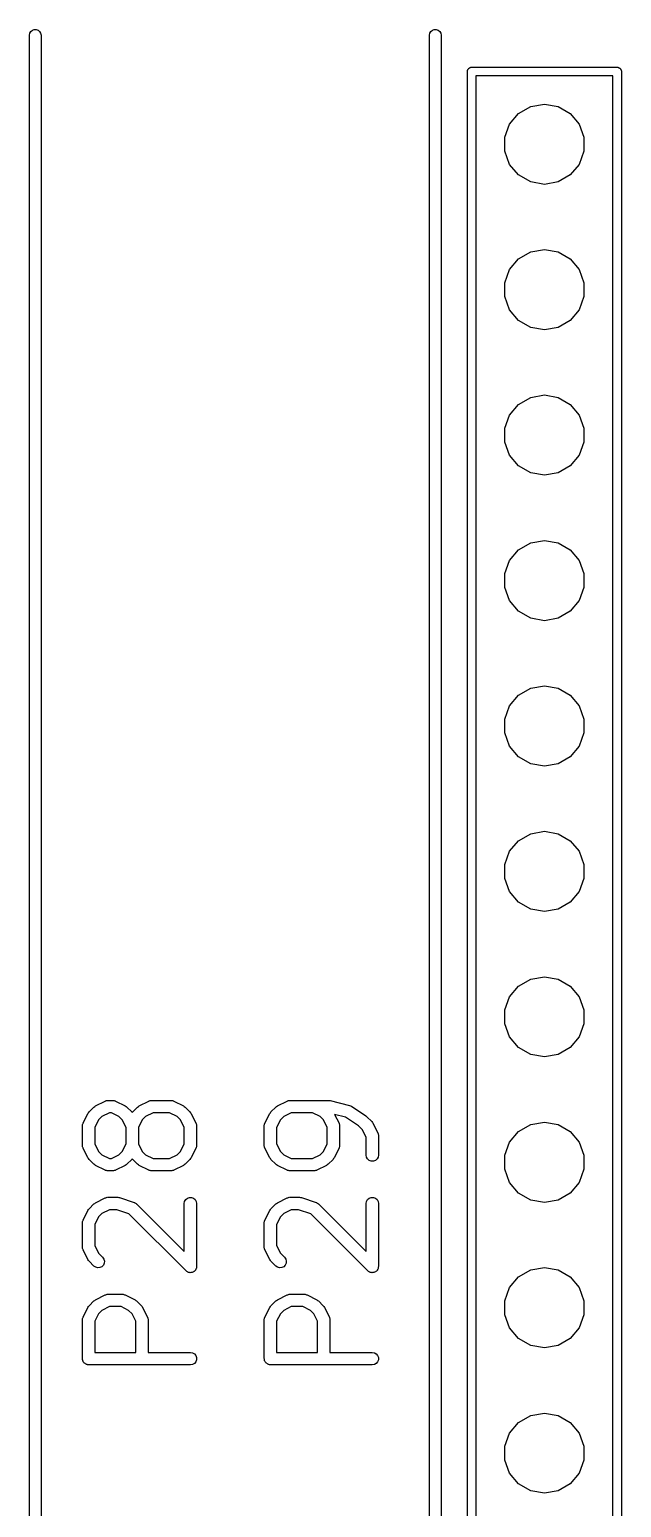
# Model space of a CAD drawing. Extents: x 25 to 346, y -457 to -16.
# Drawn here: x 259.3 to 269.63, y -345.75 to -319.94 of the extents above; entities that cross this region are included whole.
import ezdxf

# ---------------------------------------------------------------- set-up
doc = ezdxf.new("R2010")
doc.units = 0
doc.header["$MEASUREMENT"] = 0
doc.layers.add('BLACK', color=7, linetype='CONTINUOUS')

msp = doc.modelspace()

# ---------------------------------------------------------------- linework, layer by layer
at = {"layer": 'Black'}
for p, q in [((259.298, -320.04), (259.304, -320.006)), ((259.298, -384.71), (259.298, -320.04)), ((259.304, -320.006), (259.321, -319.976)), ((259.321, -319.976), (259.347, -319.953)), ((259.347, -319.953), (259.38, -319.942)), ((259.38, -319.942), (259.415, -319.942)), ((259.415, -319.942), (259.447, -319.953)), ((259.447, -319.953), (259.474, -319.976)), ((259.474, -319.976), (259.491, -320.006)), ((259.491, -320.006), (259.498, -320.04)), ((259.498, -320.04), (259.498, -384.81)), ((266.282, -320.04), (266.289, -320.006)), ((266.282, -373.599), (266.282, -320.04)), ((266.289, -320.006), (266.306, -319.976)), ((266.306, -319.976), (266.332, -319.953)), ((266.332, -319.953), (266.365, -319.942)), ((266.365, -319.942), (266.4, -319.942)), ((266.4, -319.942), (266.433, -319.953)), ((266.433, -319.953), (266.459, -319.976)), ((266.459, -319.976), (266.476, -320.006)), ((266.476, -320.006), (266.483, -320.04)), ((266.483, -320.04), (266.483, -373.336)), ((266.942, -320.675), (266.944, -320.669)), ((266.942, -384.175), (266.942, -320.675)), ((266.944, -320.662), (266.946, -320.656)), ((266.944, -320.669), (266.944, -320.662)), ((266.946, -320.656), (266.947, -320.649)), ((266.947, -320.649), (266.95, -320.644)), ((266.95, -320.644), (266.953, -320.637)), ((266.953, -320.637), (266.957, -320.632)), ((266.957, -320.632), (266.96, -320.627)), ((266.96, -320.627), (266.965, -320.623)), ((266.965, -320.623), (266.969, -320.618)), ((266.969, -320.618), (266.975, -320.614)), ((266.975, -320.614), (266.98, -320.61)), ((266.98, -320.61), (266.986, -320.608)), ((266.986, -320.608), (266.992, -320.605)), ((266.992, -320.605), (266.998, -320.603)), ((266.998, -320.603), (267.004, -320.601)), ((267.004, -320.601), (267.011, -320.601)), ((267.011, -320.601), (267.017, -320.6)), ((267.017, -320.6), (269.558, -320.6)), ((267.092, -320.75), (267.092, -384.1)), ((269.483, -320.75), (267.092, -320.75)), ((269.483, -384.1), (269.483, -320.75)), ((269.558, -320.6), (269.564, -320.601)), ((269.564, -320.601), (269.571, -320.601)), ((269.571, -320.601), (269.577, -320.603)), ((269.577, -320.603), (269.583, -320.605)), ((269.583, -320.605), (269.589, -320.608)), ((269.589, -320.608), (269.595, -320.61)), ((269.595, -320.61), (269.6, -320.614)), ((269.6, -320.614), (269.606, -320.618)), ((269.606, -320.618), (269.61, -320.623)), ((269.61, -320.623), (269.615, -320.627)), ((269.615, -320.627), (269.618, -320.632)), ((269.618, -320.632), (269.622, -320.637)), ((269.622, -320.637), (269.625, -320.644)), ((269.625, -320.644), (269.628, -320.649)), ((269.628, -320.649), (269.629, -320.656)), ((269.629, -320.656), (269.631, -320.662)), ((269.631, -320.662), (269.631, -320.669)), ((269.631, -320.669), (269.632, -320.675)), ((269.632, -320.675), (269.632, -379.02)), ((267.837, -321.408), (268.048, -321.286)), ((268.048, -321.286), (268.287, -321.244)), ((268.287, -321.244), (268.527, -321.286)), ((268.527, -321.286), (268.738, -321.408)), ((267.597, -321.823), (267.68, -321.594)), ((267.68, -321.594), (267.837, -321.408)), ((268.738, -321.408), (268.895, -321.594)), ((268.895, -321.594), (268.978, -321.823)), ((267.597, -322.067), (267.597, -321.823)), ((268.978, -321.823), (268.978, -322.067)), ((267.68, -322.296), (267.597, -322.067)), ((268.978, -322.067), (268.895, -322.296)), ((267.837, -322.482), (267.68, -322.296)), ((268.895, -322.296), (268.738, -322.482)), ((268.048, -322.604), (267.837, -322.482)), ((268.287, -322.646), (268.048, -322.604)), ((268.527, -322.604), (268.287, -322.646)), ((268.738, -322.482), (268.527, -322.604)), ((267.837, -323.948), (268.048, -323.826)), ((268.048, -323.826), (268.287, -323.784)), ((268.287, -323.784), (268.527, -323.826)), ((268.527, -323.826), (268.738, -323.948)), ((267.597, -324.363), (267.68, -324.134)), ((267.68, -324.134), (267.837, -323.948)), ((268.738, -323.948), (268.895, -324.134)), ((268.895, -324.134), (268.978, -324.363)), ((267.597, -324.607), (267.597, -324.363)), ((268.978, -324.363), (268.978, -324.607)), ((267.68, -324.836), (267.597, -324.607)), ((268.978, -324.607), (268.895, -324.836)), ((267.837, -325.022), (267.68, -324.836)), ((268.895, -324.836), (268.738, -325.022)), ((268.048, -325.144), (267.837, -325.022)), ((268.287, -325.186), (268.048, -325.144)), ((268.527, -325.144), (268.287, -325.186)), ((268.738, -325.022), (268.527, -325.144)), ((267.68, -326.674), (267.837, -326.488)), ((267.837, -326.488), (268.048, -326.366)), ((268.048, -326.366), (268.287, -326.324)), ((268.287, -326.324), (268.527, -326.366)), ((268.527, -326.366), (268.738, -326.488)), ((268.738, -326.488), (268.895, -326.674)), ((267.597, -326.903), (267.68, -326.674)), ((268.895, -326.674), (268.978, -326.903)), ((267.597, -327.147), (267.597, -326.903)), ((268.978, -326.903), (268.978, -327.147)), ((267.68, -327.376), (267.597, -327.147)), ((268.978, -327.147), (268.895, -327.376)), ((267.837, -327.562), (267.68, -327.376)), ((268.895, -327.376), (268.738, -327.562)), ((268.048, -327.684), (267.837, -327.562)), ((268.287, -327.726), (268.048, -327.684)), ((268.527, -327.684), (268.287, -327.726)), ((268.738, -327.562), (268.527, -327.684)), ((267.68, -329.214), (267.837, -329.028)), ((267.837, -329.028), (268.048, -328.906)), ((268.048, -328.906), (268.287, -328.864)), ((268.287, -328.864), (268.527, -328.906)), ((268.527, -328.906), (268.738, -329.028)), ((268.738, -329.028), (268.895, -329.214)), ((267.597, -329.443), (267.68, -329.214)), ((268.895, -329.214), (268.978, -329.443)), ((267.597, -329.687), (267.597, -329.443)), ((268.978, -329.443), (268.978, -329.687)), ((267.68, -329.916), (267.597, -329.687)), ((268.978, -329.687), (268.895, -329.916)), ((267.837, -330.102), (267.68, -329.916)), ((268.048, -330.224), (267.837, -330.102)), ((268.738, -330.102), (268.527, -330.224)), ((268.895, -329.916), (268.738, -330.102)), ((268.287, -330.266), (268.048, -330.224)), ((268.527, -330.224), (268.287, -330.266)), ((268.048, -331.446), (268.287, -331.404)), ((268.287, -331.404), (268.527, -331.446)), ((267.68, -331.754), (267.837, -331.568)), ((267.837, -331.568), (268.048, -331.446)), ((268.527, -331.446), (268.738, -331.568)), ((268.738, -331.568), (268.895, -331.754)), ((267.597, -331.983), (267.68, -331.754)), ((268.895, -331.754), (268.978, -331.983)), ((267.597, -332.227), (267.597, -331.983)), ((268.978, -331.983), (268.978, -332.227)), ((267.68, -332.456), (267.597, -332.227)), ((268.978, -332.227), (268.895, -332.456)), ((267.837, -332.642), (267.68, -332.456)), ((268.048, -332.764), (267.837, -332.642)), ((268.738, -332.642), (268.527, -332.764)), ((268.895, -332.456), (268.738, -332.642)), ((268.287, -332.806), (268.048, -332.764)), ((268.527, -332.764), (268.287, -332.806)), ((267.837, -334.108), (268.048, -333.986)), ((268.048, -333.986), (268.287, -333.944)), ((268.287, -333.944), (268.527, -333.986)), ((268.527, -333.986), (268.738, -334.108)), ((267.68, -334.294), (267.837, -334.108)), ((268.738, -334.108), (268.895, -334.294)), ((267.597, -334.523), (267.68, -334.294)), ((268.895, -334.294), (268.978, -334.523)), ((267.597, -334.767), (267.597, -334.523)), ((267.68, -334.996), (267.597, -334.767)), ((268.978, -334.767), (268.895, -334.996)), ((268.978, -334.523), (268.978, -334.767)), ((267.837, -335.182), (267.68, -334.996)), ((268.895, -334.996), (268.738, -335.182)), ((268.048, -335.304), (267.837, -335.182)), ((268.738, -335.182), (268.527, -335.304)), ((268.287, -335.346), (268.048, -335.304)), ((268.527, -335.304), (268.287, -335.346)), ((267.837, -336.648), (268.048, -336.526)), ((268.048, -336.526), (268.287, -336.484)), ((268.287, -336.484), (268.527, -336.526)), ((268.527, -336.526), (268.738, -336.648)), ((267.68, -336.834), (267.837, -336.648)), ((268.738, -336.648), (268.895, -336.834)), ((267.597, -337.063), (267.68, -336.834)), ((267.597, -337.307), (267.597, -337.063)), ((268.895, -336.834), (268.978, -337.063)), ((268.978, -337.063), (268.978, -337.307)), ((267.68, -337.536), (267.597, -337.307)), ((268.978, -337.307), (268.895, -337.536)), ((267.837, -337.722), (267.68, -337.536)), ((268.895, -337.536), (268.738, -337.722)), ((268.048, -337.844), (267.837, -337.722)), ((268.287, -337.886), (268.048, -337.844)), ((268.527, -337.844), (268.287, -337.886)), ((268.738, -337.722), (268.527, -337.844)), ((260.232, -339.042), (260.317, -338.872)), ((260.317, -338.872), (260.327, -338.859)), ((260.327, -338.859), (260.337, -338.844)), ((260.337, -338.844), (260.422, -338.76)), ((260.422, -338.76), (260.436, -338.75)), ((260.436, -338.75), (260.45, -338.739)), ((260.45, -338.739), (260.619, -338.655)), ((260.693, -338.859), (260.562, -338.925)), ((260.619, -338.655), (260.625, -338.653)), ((260.625, -338.653), (260.631, -338.65)), ((260.631, -338.65), (260.643, -338.648)), ((260.643, -338.648), (260.655, -338.644)), ((260.655, -338.644), (260.661, -338.644)), ((260.661, -338.644), (260.667, -338.643)), ((260.667, -338.643), (260.752, -338.643)), ((260.727, -338.859), (260.693, -338.859)), ((260.858, -338.925), (260.727, -338.859)), ((260.752, -338.643), (260.758, -338.644)), ((260.758, -338.644), (260.765, -338.644)), ((260.765, -338.644), (260.777, -338.648)), ((260.777, -338.648), (260.789, -338.65)), ((260.789, -338.65), (260.794, -338.653)), ((260.794, -338.653), (260.8, -338.655)), ((260.8, -338.655), (260.97, -338.739)), ((260.97, -338.739), (260.984, -338.75)), ((260.984, -338.75), (260.998, -338.76)), ((260.998, -338.76), (261.082, -338.844)), ((261.082, -338.844), (261.091, -338.856)), ((261.091, -338.856), (261.099, -338.844)), ((261.099, -338.844), (261.184, -338.76)), ((261.184, -338.76), (261.198, -338.75)), ((261.198, -338.75), (261.212, -338.739)), ((261.212, -338.739), (261.381, -338.655)), ((261.455, -338.859), (261.324, -338.925)), ((261.381, -338.655), (261.387, -338.653)), ((261.387, -338.653), (261.393, -338.65)), ((261.393, -338.65), (261.405, -338.648)), ((261.405, -338.648), (261.417, -338.644)), ((261.417, -338.644), (261.423, -338.644)), ((261.423, -338.644), (261.429, -338.643)), ((261.429, -338.643), (261.768, -338.643)), ((261.743, -338.859), (261.455, -338.859)), ((261.874, -338.925), (261.743, -338.859)), ((261.768, -338.643), (261.774, -338.644)), ((261.774, -338.644), (261.781, -338.644)), ((261.781, -338.644), (261.793, -338.648)), ((261.793, -338.648), (261.805, -338.65)), ((261.805, -338.65), (261.81, -338.653)), ((261.81, -338.653), (261.816, -338.655)), ((261.816, -338.655), (261.986, -338.739)), ((261.986, -338.739), (262, -338.75)), ((262, -338.75), (262.014, -338.76)), ((262.014, -338.76), (262.098, -338.844)), ((262.098, -338.844), (262.108, -338.859)), ((262.108, -338.859), (262.119, -338.872)), ((262.119, -338.872), (262.203, -339.042)), ((263.407, -339.042), (263.492, -338.872)), ((263.492, -338.872), (263.502, -338.859)), ((263.502, -338.859), (263.512, -338.844)), ((263.512, -338.844), (263.597, -338.76)), ((263.597, -338.76), (263.611, -338.75)), ((263.611, -338.75), (263.625, -338.739)), ((263.625, -338.739), (263.794, -338.655)), ((263.868, -338.859), (263.737, -338.925)), ((263.794, -338.655), (263.8, -338.653)), ((263.8, -338.653), (263.806, -338.65)), ((263.806, -338.65), (263.818, -338.648)), ((263.818, -338.648), (263.83, -338.644)), ((263.83, -338.644), (263.836, -338.644)), ((263.836, -338.644), (263.842, -338.643)), ((263.842, -338.643), (264.52, -338.643)), ((264.24, -338.859), (263.868, -338.859)), ((264.371, -338.925), (264.24, -338.859)), ((264.52, -338.643), (264.533, -338.646)), ((264.533, -338.646), (264.546, -338.647)), ((264.546, -338.647), (264.885, -338.731)), ((264.814, -338.936), (264.625, -338.889)), ((264.625, -338.889), (264.701, -339.042)), ((264.885, -338.731), (264.902, -338.739)), ((264.902, -338.739), (264.918, -338.746)), ((264.918, -338.746), (265.172, -338.916)), ((260.221, -339.09), (260.222, -339.084)), ((260.221, -339.429), (260.221, -339.09)), ((260.222, -339.078), (260.225, -339.066)), ((260.222, -339.084), (260.222, -339.078)), ((260.225, -339.066), (260.227, -339.053)), ((260.227, -339.053), (260.231, -339.048)), ((260.231, -339.048), (260.232, -339.042)), ((260.502, -338.985), (260.437, -339.115)), ((260.437, -339.115), (260.437, -339.403)), ((260.562, -338.925), (260.502, -338.985)), ((260.917, -338.985), (260.858, -338.925)), ((260.983, -339.115), (260.917, -338.985)), ((260.983, -339.403), (260.983, -339.115)), ((261.264, -338.985), (261.199, -339.115)), ((261.199, -339.115), (261.199, -339.403)), ((261.324, -338.925), (261.264, -338.985)), ((261.933, -338.985), (261.874, -338.925)), ((261.999, -339.115), (261.933, -338.985)), ((261.999, -339.403), (261.999, -339.115)), ((262.203, -339.042), (262.205, -339.048)), ((262.205, -339.048), (262.208, -339.053)), ((262.208, -339.053), (262.21, -339.066)), ((262.21, -339.066), (262.214, -339.078)), ((262.214, -339.078), (262.214, -339.084)), ((262.214, -339.084), (262.215, -339.09)), ((262.215, -339.09), (262.215, -339.429)), ((263.396, -339.09), (263.397, -339.084)), ((263.396, -339.429), (263.396, -339.09)), ((263.397, -339.078), (263.4, -339.066)), ((263.397, -339.084), (263.397, -339.078)), ((263.4, -339.066), (263.402, -339.053)), ((263.402, -339.053), (263.406, -339.048)), ((263.406, -339.048), (263.407, -339.042)), ((263.677, -338.985), (263.612, -339.115)), ((263.612, -339.115), (263.612, -339.403)), ((263.737, -338.925), (263.677, -338.985)), ((264.431, -338.985), (264.371, -338.925)), ((264.497, -339.115), (264.431, -338.985)), ((264.497, -339.403), (264.497, -339.115)), ((264.701, -339.042), (264.703, -339.048)), ((264.703, -339.048), (264.706, -339.053)), ((264.706, -339.053), (264.708, -339.066)), ((264.708, -339.066), (264.712, -339.078)), ((264.712, -339.078), (264.711, -339.084)), ((264.711, -339.084), (264.712, -339.09)), ((264.712, -339.09), (264.712, -339.429)), ((265.044, -339.089), (264.814, -338.936)), ((265.108, -339.154), (265.044, -339.089)), ((265.174, -339.285), (265.108, -339.154)), ((265.172, -338.916), (265.18, -338.923)), ((265.18, -338.923), (265.189, -338.929)), ((265.189, -338.929), (265.273, -339.014)), ((265.273, -339.014), (265.283, -339.028)), ((265.283, -339.028), (265.294, -339.042)), ((265.294, -339.042), (265.378, -339.211)), ((267.837, -339.188), (268.048, -339.066)), ((268.048, -339.066), (268.287, -339.024)), ((268.287, -339.024), (268.527, -339.066)), ((268.527, -339.066), (268.738, -339.188)), ((260.437, -339.403), (260.502, -339.534)), ((260.917, -339.534), (260.983, -339.403)), ((261.199, -339.403), (261.264, -339.534)), ((261.933, -339.534), (261.999, -339.403)), ((263.612, -339.403), (263.677, -339.534)), ((264.431, -339.534), (264.497, -339.403)), ((265.174, -339.598), (265.174, -339.285)), ((265.378, -339.211), (265.38, -339.217)), ((265.38, -339.217), (265.383, -339.222)), ((265.383, -339.222), (265.385, -339.235)), ((265.385, -339.235), (265.389, -339.247)), ((265.389, -339.247), (265.389, -339.253)), ((265.389, -339.253), (265.39, -339.259)), ((265.39, -339.259), (265.39, -339.598)), ((267.597, -339.603), (267.68, -339.374)), ((267.68, -339.374), (267.837, -339.188)), ((268.738, -339.188), (268.895, -339.374)), ((268.895, -339.374), (268.978, -339.603)), ((260.222, -339.435), (260.221, -339.429)), ((260.222, -339.441), (260.222, -339.435)), ((260.225, -339.453), (260.222, -339.441)), ((260.227, -339.466), (260.225, -339.453)), ((260.231, -339.471), (260.227, -339.466)), ((260.232, -339.477), (260.231, -339.471)), ((260.317, -339.646), (260.232, -339.477)), ((260.327, -339.66), (260.317, -339.646)), ((260.337, -339.674), (260.327, -339.66)), ((260.502, -339.534), (260.562, -339.594)), ((260.562, -339.594), (260.693, -339.659)), ((260.693, -339.659), (260.727, -339.659)), ((260.727, -339.659), (260.858, -339.594)), ((260.858, -339.594), (260.917, -339.534)), ((261.091, -339.662), (261.082, -339.674)), ((261.099, -339.674), (261.091, -339.662)), ((261.264, -339.534), (261.324, -339.594)), ((261.324, -339.594), (261.455, -339.659)), ((261.455, -339.659), (261.743, -339.659)), ((261.743, -339.659), (261.874, -339.594)), ((261.874, -339.594), (261.933, -339.534)), ((262.108, -339.66), (262.098, -339.674)), ((262.119, -339.646), (262.108, -339.66)), ((262.203, -339.477), (262.119, -339.646)), ((262.205, -339.471), (262.203, -339.477)), ((262.208, -339.466), (262.205, -339.471)), ((262.21, -339.453), (262.208, -339.466)), ((262.214, -339.441), (262.21, -339.453)), ((262.215, -339.429), (262.214, -339.435)), ((262.214, -339.435), (262.214, -339.441)), ((263.397, -339.435), (263.396, -339.429)), ((263.397, -339.441), (263.397, -339.435)), ((263.4, -339.453), (263.397, -339.441)), ((263.402, -339.466), (263.4, -339.453)), ((263.406, -339.471), (263.402, -339.466)), ((263.407, -339.477), (263.406, -339.471)), ((263.492, -339.646), (263.407, -339.477)), ((263.502, -339.66), (263.492, -339.646)), ((263.512, -339.674), (263.502, -339.66)), ((263.677, -339.534), (263.737, -339.594)), ((263.737, -339.594), (263.868, -339.659)), ((263.868, -339.659), (264.24, -339.659)), ((264.24, -339.659), (264.371, -339.594)), ((264.371, -339.594), (264.431, -339.534)), ((264.606, -339.66), (264.596, -339.674)), ((264.616, -339.646), (264.606, -339.66)), ((264.701, -339.477), (264.616, -339.646)), ((264.703, -339.471), (264.701, -339.477)), ((264.706, -339.466), (264.703, -339.471)), ((264.708, -339.453), (264.706, -339.466)), ((264.712, -339.441), (264.708, -339.453)), ((264.712, -339.429), (264.711, -339.435)), ((264.711, -339.435), (264.712, -339.441)), ((265.18, -339.635), (265.174, -339.598)), ((265.199, -339.667), (265.18, -339.635)), ((265.228, -339.691), (265.199, -339.667)), ((265.365, -339.667), (265.336, -339.691)), ((265.383, -339.635), (265.365, -339.667)), ((265.39, -339.598), (265.383, -339.635)), ((267.597, -339.847), (267.597, -339.603)), ((268.978, -339.603), (268.978, -339.847)), ((260.422, -339.759), (260.337, -339.674)), ((260.436, -339.769), (260.422, -339.759)), ((260.45, -339.779), (260.436, -339.769)), ((260.619, -339.864), (260.45, -339.779)), ((260.625, -339.866), (260.619, -339.864)), ((260.631, -339.869), (260.625, -339.866)), ((260.643, -339.871), (260.631, -339.869)), ((260.655, -339.875), (260.643, -339.871)), ((260.661, -339.874), (260.655, -339.875)), ((260.667, -339.875), (260.661, -339.874)), ((260.752, -339.875), (260.667, -339.875)), ((260.758, -339.874), (260.752, -339.875)), ((260.765, -339.875), (260.758, -339.874)), ((260.777, -339.871), (260.765, -339.875)), ((260.789, -339.869), (260.777, -339.871)), ((260.794, -339.866), (260.789, -339.869)), ((260.8, -339.864), (260.794, -339.866)), ((260.97, -339.779), (260.8, -339.864)), ((260.984, -339.769), (260.97, -339.779)), ((260.998, -339.759), (260.984, -339.769)), ((261.082, -339.674), (260.998, -339.759)), ((261.184, -339.759), (261.099, -339.674)), ((261.198, -339.769), (261.184, -339.759)), ((261.212, -339.779), (261.198, -339.769)), ((261.381, -339.864), (261.212, -339.779)), ((261.387, -339.866), (261.381, -339.864)), ((261.393, -339.869), (261.387, -339.866)), ((261.405, -339.871), (261.393, -339.869)), ((261.417, -339.875), (261.405, -339.871)), ((261.423, -339.874), (261.417, -339.875)), ((261.429, -339.875), (261.423, -339.874)), ((261.768, -339.875), (261.429, -339.875)), ((261.774, -339.874), (261.768, -339.875)), ((261.781, -339.875), (261.774, -339.874)), ((261.793, -339.871), (261.781, -339.875)), ((261.805, -339.869), (261.793, -339.871)), ((261.81, -339.866), (261.805, -339.869)), ((261.816, -339.864), (261.81, -339.866)), ((261.986, -339.779), (261.816, -339.864)), ((262, -339.769), (261.986, -339.779)), ((262.014, -339.759), (262, -339.769)), ((262.098, -339.674), (262.014, -339.759)), ((263.597, -339.759), (263.512, -339.674)), ((263.611, -339.769), (263.597, -339.759)), ((263.625, -339.779), (263.611, -339.769)), ((263.794, -339.864), (263.625, -339.779)), ((263.8, -339.866), (263.794, -339.864)), ((263.806, -339.869), (263.8, -339.866)), ((263.818, -339.871), (263.806, -339.869)), ((263.83, -339.875), (263.818, -339.871)), ((263.836, -339.874), (263.83, -339.875)), ((263.842, -339.875), (263.836, -339.874)), ((264.266, -339.875), (263.842, -339.875)), ((264.272, -339.874), (264.266, -339.875)), ((264.278, -339.875), (264.272, -339.874)), ((264.29, -339.871), (264.278, -339.875)), ((264.303, -339.869), (264.29, -339.871)), ((264.308, -339.866), (264.303, -339.869)), ((264.314, -339.864), (264.308, -339.866)), ((264.483, -339.779), (264.314, -339.864)), ((264.497, -339.769), (264.483, -339.779)), ((264.512, -339.759), (264.497, -339.769)), ((264.596, -339.674), (264.512, -339.759)), ((265.263, -339.704), (265.228, -339.691)), ((265.301, -339.704), (265.263, -339.704)), ((265.336, -339.691), (265.301, -339.704)), ((267.68, -340.076), (267.597, -339.847)), ((268.978, -339.847), (268.895, -340.076)), ((267.837, -340.262), (267.68, -340.076)), ((268.895, -340.076), (268.738, -340.262)), ((260.422, -340.453), (260.436, -340.443)), ((260.436, -340.443), (260.45, -340.433)), ((260.45, -340.433), (260.619, -340.348)), ((260.619, -340.348), (260.625, -340.346)), ((260.625, -340.346), (260.631, -340.343)), ((260.631, -340.343), (260.643, -340.341)), ((260.643, -340.341), (260.655, -340.337)), ((260.655, -340.337), (260.661, -340.338)), ((260.661, -340.338), (260.667, -340.337)), ((260.667, -340.337), (260.837, -340.337)), ((260.837, -340.337), (260.854, -340.34)), ((260.854, -340.34), (260.871, -340.342)), ((260.871, -340.342), (261.125, -340.427)), ((261.125, -340.427), (261.13, -340.43)), ((261.13, -340.43), (261.136, -340.431)), ((261.136, -340.431), (261.147, -340.439)), ((261.147, -340.439), (261.158, -340.445)), ((261.158, -340.445), (261.162, -340.449)), ((261.999, -340.445), (262.005, -340.408)), ((261.999, -341.285), (261.999, -340.445)), ((262.005, -340.408), (262.024, -340.375)), ((262.024, -340.375), (262.053, -340.351)), ((262.053, -340.351), (262.088, -340.338)), ((262.088, -340.338), (262.126, -340.338)), ((262.126, -340.338), (262.161, -340.351)), ((262.161, -340.351), (262.19, -340.375)), ((262.19, -340.375), (262.208, -340.408)), ((262.208, -340.408), (262.215, -340.445)), ((262.215, -340.445), (262.215, -341.545)), ((263.597, -340.453), (263.611, -340.443)), ((263.611, -340.443), (263.625, -340.433)), ((263.625, -340.433), (263.794, -340.348)), ((263.794, -340.348), (263.8, -340.346)), ((263.8, -340.346), (263.806, -340.343)), ((263.806, -340.343), (263.818, -340.341)), ((263.818, -340.341), (263.83, -340.337)), ((263.83, -340.337), (263.836, -340.338)), ((263.836, -340.338), (263.842, -340.337)), ((263.842, -340.337), (264.012, -340.337)), ((264.012, -340.337), (264.029, -340.34)), ((264.029, -340.34), (264.046, -340.342)), ((264.046, -340.342), (264.3, -340.427)), ((264.3, -340.427), (264.305, -340.43)), ((264.305, -340.43), (264.311, -340.431)), ((264.311, -340.431), (264.322, -340.439)), ((264.322, -340.439), (264.333, -340.445)), ((264.333, -340.445), (264.337, -340.449)), ((265.174, -340.445), (265.18, -340.408)), ((265.174, -341.285), (265.174, -340.445)), ((265.18, -340.408), (265.199, -340.375)), ((265.199, -340.375), (265.228, -340.351)), ((265.228, -340.351), (265.263, -340.338)), ((265.263, -340.338), (265.301, -340.338)), ((265.301, -340.338), (265.336, -340.351)), ((265.336, -340.351), (265.365, -340.375)), ((265.365, -340.375), (265.383, -340.408)), ((265.383, -340.408), (265.39, -340.445)), ((265.39, -340.445), (265.39, -341.545)), ((268.048, -340.384), (267.837, -340.262)), ((268.287, -340.426), (268.048, -340.384)), ((268.527, -340.384), (268.287, -340.426)), ((268.738, -340.262), (268.527, -340.384)), ((260.232, -340.735), (260.317, -340.566)), ((260.317, -340.566), (260.327, -340.552)), ((260.327, -340.552), (260.337, -340.538)), ((260.337, -340.538), (260.422, -340.453)), ((260.502, -340.678), (260.437, -340.809)), ((260.562, -340.618), (260.502, -340.678)), ((260.693, -340.553), (260.562, -340.618)), ((260.819, -340.553), (260.693, -340.553)), ((261.033, -340.624), (260.819, -340.553)), ((262.031, -341.622), (261.033, -340.624)), ((261.162, -340.449), (261.167, -340.453)), ((261.167, -340.453), (261.999, -341.285)), ((263.407, -340.735), (263.492, -340.566)), ((263.492, -340.566), (263.502, -340.552)), ((263.502, -340.552), (263.512, -340.538)), ((263.512, -340.538), (263.597, -340.453)), ((263.677, -340.678), (263.612, -340.809)), ((263.737, -340.618), (263.677, -340.678)), ((263.868, -340.553), (263.737, -340.618)), ((263.994, -340.553), (263.868, -340.553)), ((264.208, -340.624), (263.994, -340.553)), ((265.206, -341.622), (264.208, -340.624)), ((264.337, -340.449), (264.342, -340.453)), ((264.342, -340.453), (265.174, -341.285)), ((260.221, -340.783), (260.222, -340.777)), ((260.221, -341.207), (260.221, -340.783)), ((260.222, -340.771), (260.225, -340.759)), ((260.222, -340.777), (260.222, -340.771)), ((260.225, -340.759), (260.227, -340.746)), ((260.227, -340.746), (260.231, -340.741)), ((260.231, -340.741), (260.232, -340.735)), ((260.437, -340.809), (260.437, -341.181)), ((263.396, -340.783), (263.397, -340.777)), ((263.396, -341.207), (263.396, -340.783)), ((263.397, -340.771), (263.4, -340.759)), ((263.397, -340.777), (263.397, -340.771)), ((263.4, -340.759), (263.402, -340.746)), ((263.402, -340.746), (263.406, -340.741)), ((263.406, -340.741), (263.407, -340.735)), ((263.612, -340.809), (263.612, -341.181)), ((260.222, -341.213), (260.221, -341.207)), ((260.222, -341.219), (260.222, -341.213)), ((260.225, -341.231), (260.222, -341.219)), ((260.437, -341.181), (260.502, -341.312)), ((263.397, -341.213), (263.396, -341.207)), ((263.397, -341.219), (263.397, -341.213)), ((263.4, -341.231), (263.397, -341.219)), ((263.612, -341.181), (263.677, -341.312)), ((260.227, -341.244), (260.225, -341.231)), ((260.231, -341.249), (260.227, -341.244)), ((260.232, -341.255), (260.231, -341.249)), ((260.317, -341.424), (260.232, -341.255)), ((260.327, -341.438), (260.317, -341.424)), ((260.337, -341.452), (260.327, -341.438)), ((260.422, -341.537), (260.337, -341.452)), ((260.502, -341.312), (260.574, -341.384)), ((260.574, -341.384), (260.596, -341.415)), ((260.596, -341.415), (260.606, -341.451)), ((260.606, -341.451), (260.602, -341.489)), ((263.402, -341.244), (263.4, -341.231)), ((263.406, -341.249), (263.402, -341.244)), ((263.407, -341.255), (263.406, -341.249)), ((263.492, -341.424), (263.407, -341.255)), ((263.502, -341.438), (263.492, -341.424)), ((263.512, -341.452), (263.502, -341.438)), ((263.597, -341.537), (263.512, -341.452)), ((263.677, -341.312), (263.749, -341.384)), ((263.749, -341.384), (263.771, -341.415)), ((263.771, -341.415), (263.781, -341.451)), ((263.781, -341.451), (263.777, -341.489)), ((260.453, -341.559), (260.422, -341.537)), ((260.489, -341.568), (260.453, -341.559)), ((260.526, -341.565), (260.489, -341.568)), ((260.56, -341.549), (260.526, -341.565)), ((260.587, -341.523), (260.56, -341.549)), ((260.602, -341.489), (260.587, -341.523)), ((262.042, -341.63), (262.031, -341.622)), ((262.053, -341.639), (262.042, -341.63)), ((262.057, -341.64), (262.053, -341.639)), ((262.061, -341.643), (262.057, -341.64)), ((262.075, -341.647), (262.061, -341.643)), ((262.088, -341.652), (262.075, -341.647)), ((262.093, -341.652), (262.088, -341.652)), ((262.097, -341.653), (262.093, -341.652)), ((262.111, -341.652), (262.097, -341.653)), ((262.126, -341.652), (262.111, -341.652)), ((262.13, -341.65), (262.126, -341.652)), ((262.135, -341.65), (262.13, -341.65)), ((262.148, -341.644), (262.135, -341.65)), ((262.161, -341.639), (262.148, -341.644)), ((262.164, -341.636), (262.161, -341.639)), ((262.169, -341.634), (262.164, -341.636)), ((262.179, -341.624), (262.169, -341.634)), ((262.19, -341.615), (262.179, -341.624)), ((262.192, -341.611), (262.19, -341.615)), ((262.195, -341.607), (262.192, -341.611)), ((262.201, -341.594), (262.195, -341.607)), ((262.208, -341.582), (262.201, -341.594)), ((262.209, -341.578), (262.208, -341.582)), ((262.211, -341.573), (262.209, -341.578)), ((262.212, -341.559), (262.211, -341.573)), ((262.215, -341.545), (262.212, -341.559)), ((263.628, -341.559), (263.597, -341.537)), ((263.664, -341.568), (263.628, -341.559)), ((263.701, -341.565), (263.664, -341.568)), ((263.735, -341.549), (263.701, -341.565)), ((263.762, -341.523), (263.735, -341.549)), ((263.777, -341.489), (263.762, -341.523)), ((265.217, -341.63), (265.206, -341.622)), ((265.228, -341.639), (265.217, -341.63)), ((265.232, -341.64), (265.228, -341.639)), ((265.236, -341.643), (265.232, -341.64)), ((265.25, -341.647), (265.236, -341.643)), ((265.263, -341.652), (265.25, -341.647)), ((265.268, -341.652), (265.263, -341.652)), ((265.272, -341.653), (265.268, -341.652)), ((265.286, -341.652), (265.272, -341.653)), ((265.301, -341.652), (265.286, -341.652)), ((265.305, -341.65), (265.301, -341.652)), ((265.31, -341.65), (265.305, -341.65)), ((265.323, -341.644), (265.31, -341.65)), ((265.336, -341.639), (265.323, -341.644)), ((265.339, -341.636), (265.336, -341.639)), ((265.344, -341.634), (265.339, -341.636)), ((265.354, -341.624), (265.344, -341.634)), ((265.365, -341.615), (265.354, -341.624)), ((265.367, -341.611), (265.365, -341.615)), ((265.37, -341.607), (265.367, -341.611)), ((265.376, -341.594), (265.37, -341.607)), ((265.383, -341.582), (265.376, -341.594)), ((265.384, -341.578), (265.383, -341.582)), ((265.386, -341.573), (265.384, -341.578)), ((265.387, -341.559), (265.386, -341.573)), ((265.39, -341.545), (265.387, -341.559)), ((267.68, -341.914), (267.837, -341.728)), ((267.837, -341.728), (268.048, -341.606)), ((268.048, -341.606), (268.287, -341.564)), ((268.287, -341.564), (268.527, -341.606)), ((268.527, -341.606), (268.738, -341.728)), ((268.738, -341.728), (268.895, -341.914)), ((267.597, -342.143), (267.68, -341.914)), ((268.895, -341.914), (268.978, -342.143)), ((260.317, -342.259), (260.327, -342.245)), ((260.327, -342.245), (260.337, -342.231)), ((260.337, -342.231), (260.422, -342.146)), ((260.422, -342.146), (260.436, -342.136)), ((260.436, -342.136), (260.45, -342.126)), ((260.45, -342.126), (260.619, -342.041)), ((260.693, -342.246), (260.562, -342.311)), ((260.619, -342.041), (260.625, -342.04)), ((260.625, -342.04), (260.631, -342.037)), ((260.631, -342.037), (260.643, -342.034)), ((260.643, -342.034), (260.655, -342.031)), ((260.655, -342.031), (260.661, -342.031)), ((260.661, -342.031), (260.667, -342.03)), ((260.667, -342.03), (260.921, -342.03)), ((260.896, -342.246), (260.693, -342.246)), ((261.027, -342.311), (260.896, -342.246)), ((260.921, -342.03), (260.928, -342.031)), ((260.928, -342.031), (260.934, -342.031)), ((260.934, -342.031), (260.946, -342.034)), ((260.946, -342.034), (260.958, -342.037)), ((260.958, -342.037), (260.964, -342.04)), ((260.964, -342.04), (260.97, -342.041)), ((260.97, -342.041), (261.139, -342.126)), ((261.139, -342.126), (261.153, -342.136)), ((261.153, -342.136), (261.167, -342.146)), ((261.167, -342.146), (261.252, -342.231)), ((261.252, -342.231), (261.262, -342.245)), ((261.262, -342.245), (261.272, -342.259)), ((263.492, -342.259), (263.502, -342.245)), ((263.502, -342.245), (263.512, -342.231)), ((263.512, -342.231), (263.597, -342.146)), ((263.597, -342.146), (263.611, -342.136)), ((263.611, -342.136), (263.625, -342.126)), ((263.625, -342.126), (263.794, -342.041)), ((263.868, -342.246), (263.737, -342.311)), ((263.794, -342.041), (263.8, -342.04)), ((263.8, -342.04), (263.806, -342.037)), ((263.806, -342.037), (263.818, -342.034)), ((263.818, -342.034), (263.83, -342.031)), ((263.83, -342.031), (263.836, -342.031)), ((263.836, -342.031), (263.842, -342.03)), ((263.842, -342.03), (264.096, -342.03)), ((264.071, -342.246), (263.868, -342.246)), ((264.202, -342.311), (264.071, -342.246)), ((264.096, -342.03), (264.103, -342.031)), ((264.103, -342.031), (264.109, -342.031)), ((264.109, -342.031), (264.121, -342.034)), ((264.121, -342.034), (264.133, -342.037)), ((264.133, -342.037), (264.139, -342.04)), ((264.139, -342.04), (264.145, -342.041)), ((264.145, -342.041), (264.314, -342.126)), ((264.314, -342.126), (264.328, -342.136)), ((264.328, -342.136), (264.342, -342.146)), ((264.342, -342.146), (264.427, -342.231)), ((264.427, -342.231), (264.437, -342.245)), ((264.437, -342.245), (264.447, -342.259)), ((267.597, -342.387), (267.597, -342.143)), ((268.978, -342.143), (268.978, -342.387)), ((260.221, -342.477), (260.222, -342.471)), ((260.221, -343.154), (260.221, -342.477)), ((260.222, -342.464), (260.225, -342.452)), ((260.222, -342.471), (260.222, -342.464)), ((260.225, -342.452), (260.227, -342.44)), ((260.227, -342.44), (260.231, -342.434)), ((260.231, -342.434), (260.232, -342.428)), ((260.232, -342.428), (260.317, -342.259)), ((260.502, -342.371), (260.437, -342.502)), ((260.437, -342.502), (260.437, -343.046)), ((260.562, -342.311), (260.502, -342.371)), ((261.087, -342.371), (261.027, -342.311)), ((261.152, -342.502), (261.087, -342.371)), ((261.152, -343.046), (261.152, -342.502)), ((261.272, -342.259), (261.357, -342.428)), ((261.357, -342.428), (261.358, -342.434)), ((261.358, -342.434), (261.362, -342.44)), ((261.362, -342.44), (261.364, -342.452)), ((261.364, -342.452), (261.367, -342.464)), ((261.367, -342.464), (261.367, -342.471)), ((261.367, -342.471), (261.368, -342.477)), ((261.368, -342.477), (261.368, -343.046)), ((263.396, -342.477), (263.397, -342.471)), ((263.396, -343.154), (263.396, -342.477)), ((263.397, -342.464), (263.4, -342.452)), ((263.397, -342.471), (263.397, -342.464)), ((263.4, -342.452), (263.402, -342.44)), ((263.402, -342.44), (263.406, -342.434)), ((263.406, -342.434), (263.407, -342.428)), ((263.407, -342.428), (263.492, -342.259)), ((263.677, -342.371), (263.612, -342.502)), ((263.612, -342.502), (263.612, -343.046)), ((263.737, -342.311), (263.677, -342.371)), ((264.262, -342.371), (264.202, -342.311)), ((264.327, -342.502), (264.262, -342.371)), ((264.327, -343.046), (264.327, -342.502)), ((264.447, -342.259), (264.532, -342.428)), ((264.532, -342.428), (264.533, -342.434)), ((264.533, -342.434), (264.537, -342.44)), ((264.537, -342.44), (264.539, -342.452)), ((264.539, -342.452), (264.542, -342.464)), ((264.542, -342.464), (264.542, -342.471)), ((264.542, -342.471), (264.543, -342.477)), ((264.543, -342.477), (264.543, -343.046)), ((267.68, -342.616), (267.597, -342.387)), ((268.978, -342.387), (268.895, -342.616)), ((267.837, -342.802), (267.68, -342.616)), ((268.895, -342.616), (268.738, -342.802)), ((268.048, -342.924), (267.837, -342.802)), ((268.287, -342.966), (268.048, -342.924)), ((268.527, -342.924), (268.287, -342.966)), ((268.738, -342.802), (268.527, -342.924)), ((260.223, -343.163), (260.221, -343.154)), ((260.223, -343.173), (260.223, -343.163)), ((260.226, -343.182), (260.223, -343.173)), ((260.227, -343.191), (260.226, -343.182)), ((260.232, -343.199), (260.227, -343.191)), ((260.235, -343.208), (260.232, -343.199)), ((260.241, -343.215), (260.235, -343.208)), ((260.246, -343.223), (260.241, -343.215)), ((260.253, -343.229), (260.246, -343.223)), ((260.259, -343.237), (260.253, -343.229)), ((260.268, -343.241), (260.259, -343.237)), ((260.275, -343.247), (260.268, -343.241)), ((260.284, -343.251), (260.275, -343.247)), ((260.292, -343.255), (260.284, -343.251)), ((260.301, -343.257), (260.292, -343.255)), ((260.31, -343.26), (260.301, -343.257)), ((260.32, -343.26), (260.31, -343.26)), ((260.329, -343.262), (260.32, -343.26)), ((262.107, -343.262), (260.329, -343.262)), ((260.437, -343.046), (261.152, -343.046)), ((261.368, -343.046), (262.107, -343.046)), ((262.107, -343.046), (262.144, -343.053)), ((262.144, -343.255), (262.107, -343.262)), ((262.144, -343.053), (262.176, -343.071)), ((262.176, -343.237), (262.144, -343.255)), ((262.176, -343.071), (262.2, -343.1)), ((262.2, -343.208), (262.176, -343.237)), ((262.2, -343.1), (262.213, -343.135)), ((262.213, -343.173), (262.2, -343.208)), ((262.213, -343.135), (262.213, -343.173)), ((263.398, -343.163), (263.396, -343.154)), ((263.398, -343.173), (263.398, -343.163)), ((263.401, -343.182), (263.398, -343.173)), ((263.402, -343.191), (263.401, -343.182)), ((263.407, -343.199), (263.402, -343.191)), ((263.41, -343.208), (263.407, -343.199)), ((263.416, -343.215), (263.41, -343.208)), ((263.421, -343.223), (263.416, -343.215)), ((263.428, -343.229), (263.421, -343.223)), ((263.434, -343.237), (263.428, -343.229)), ((263.443, -343.241), (263.434, -343.237)), ((263.45, -343.247), (263.443, -343.241)), ((263.459, -343.251), (263.45, -343.247)), ((263.467, -343.255), (263.459, -343.251)), ((263.476, -343.257), (263.467, -343.255)), ((263.485, -343.26), (263.476, -343.257)), ((263.495, -343.26), (263.485, -343.26)), ((263.504, -343.262), (263.495, -343.26)), ((265.282, -343.262), (263.504, -343.262)), ((263.612, -343.046), (264.327, -343.046)), ((264.543, -343.046), (265.282, -343.046)), ((265.282, -343.046), (265.319, -343.053)), ((265.319, -343.255), (265.282, -343.262)), ((265.319, -343.053), (265.351, -343.071)), ((265.351, -343.237), (265.319, -343.255)), ((265.351, -343.071), (265.375, -343.1)), ((265.375, -343.208), (265.351, -343.237)), ((265.375, -343.1), (265.388, -343.135)), ((265.388, -343.173), (265.375, -343.208)), ((265.388, -343.135), (265.388, -343.173)), ((267.68, -344.454), (267.837, -344.268)), ((267.837, -344.268), (268.048, -344.146)), ((268.048, -344.146), (268.287, -344.104)), ((268.287, -344.104), (268.527, -344.146)), ((268.527, -344.146), (268.738, -344.268)), ((268.738, -344.268), (268.895, -344.454)), ((267.597, -344.683), (267.68, -344.454)), ((268.895, -344.454), (268.978, -344.683)), ((267.597, -344.927), (267.597, -344.683)), ((268.978, -344.683), (268.978, -344.927)), ((267.68, -345.156), (267.597, -344.927)), ((268.978, -344.927), (268.895, -345.156)), ((267.837, -345.342), (267.68, -345.156)), ((268.048, -345.464), (267.837, -345.342)), ((268.738, -345.342), (268.527, -345.464)), ((268.895, -345.156), (268.738, -345.342)), ((268.287, -345.506), (268.048, -345.464)), ((268.527, -345.464), (268.287, -345.506))]:
    msp.add_line(p, q, dxfattribs=at)

doc.saveas('drawing.dxf')
